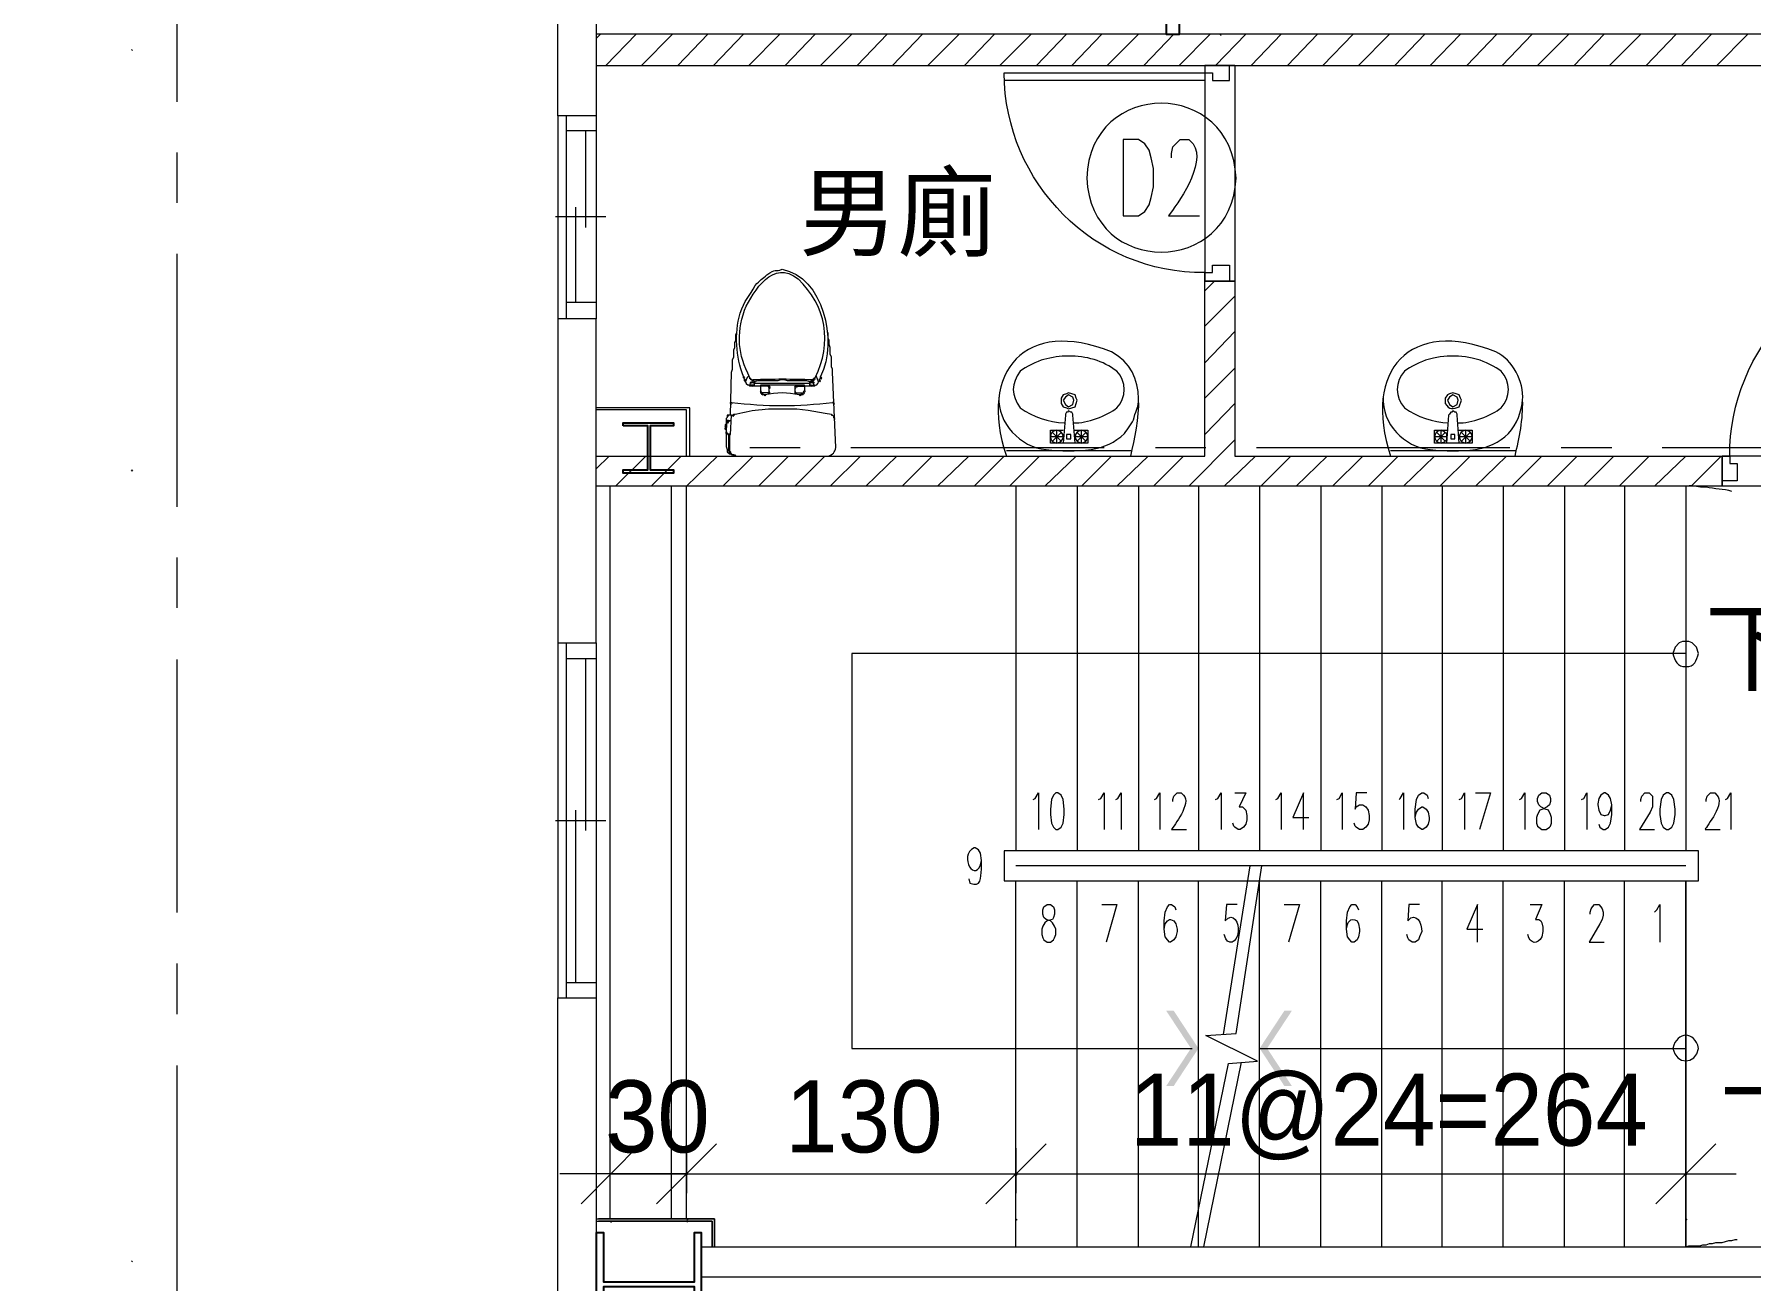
# Model space of a CAD drawing. Header units: millimetres. Extents: x 0 to 31017, y 0 to 21335.
# Drawn here: x 26398 to 27074, y 5114 to 5606 of the extents above; entities that cross this region are included whole.
import ezdxf
from ezdxf import colors
from ezdxf.entities.mleader import LeaderData, LeaderLine
from ezdxf.enums import TextEntityAlignment as Align
from ezdxf.math import Vec2, Vec3

# ---------------------------------------------------------------- set-up
doc = ezdxf.new("R2010")
doc.units = ezdxf.units.MM
for name, color, linetype in [('PDF2_幾何圖形', 7, 'Continuous'), ('PDF_單色填滿', 7, 'Continuous'), ('PDF_幾何圖形', 7, 'Continuous'), ('PDF_文字', 7, 'Continuous')]:
    doc.layers.add(name, color=color, linetype=linetype)
doc.styles.add('PDF PMingLiU', font='')
doc.styles.get("Standard").update_dxf_attribs({"font": 'arial.ttf'})
doc.styles.get('PDF PMingLiU').set_extended_font_data('PMingLiU')

# ---------------------------------------------------------------- blocks, each defined once
blk = doc.blocks.new('3F庫板圖灰底')
at = {"color": 8}
blk.add_lwpolyline([(101088.3, -8741.92), (101093.3, -8741.92), (101093.3, -9095.61), (101088.3, -9095.61)], close=True, dxfattribs=at)
blk = doc.blocks.new('3F建築底圖')
at = {"layer": 'PDF2_幾何圖形', "lineweight": 13}
for points in [[(-180.64, -1328.65), (-180.64, -1428.54)], [(-180.64, -1448.44), (-180.64, -1468.33)], [(-180.64, -1488.65), (-180.64, -1588.54)]]:
    blk.add_lwpolyline(points, dxfattribs=at)
at = {"layer": 'PDF_單色填滿', "lineweight": 13, "transparency": 33554559}
for points in [[(212.55, -1627.26), (209.58, -1627.26), (222.28, -1642.07), (219.32, -1642.07)], [(246.41, -1642.07), (249.37, -1642.07), (256.14, -1627.26), (259.1, -1627.26)], [(222.28, -1642.07), (219.32, -1642.07), (212.55, -1656.89), (209.58, -1656.89)], [(256.14, -1656.89), (259.1, -1656.89), (246.41, -1642.07), (249.37, -1642.07)]]:
    blk.add_solid(points, dxfattribs=at)
at = {"layer": 'PDF_幾何圖形', "lineweight": 20}
for points in [[(-15.16, -514.99), (-15.16, -1274.28), (-30.39, -1274.28), (-30.39, -500.17), (234.13, -500.17), (234.13, -514.99)], [(-15.16, -1408.44), (224.82, -1408.44), (224.82, -1339.46), (236.67, -1339.46), (236.67, -1408.44), (428.82, -1408.44), (428.82, -1420.3), (-15.16, -1420.3)], [(-15.16, -1354.27), (-30.39, -1354.27), (-30.39, -1482.09), (-15.16, -1482.09)], [(-15.16, -2532.99), (-30.39, -2532.99), (-30.39, -1622.18), (-15.16, -1622.18)]]:
    blk.add_lwpolyline(points, close=True, dxfattribs=at)
at = {"layer": 'PDF_幾何圖形', "lineweight": 13}
for points in [[(-180.64, -1168.89), (-180.64, -1268.78)], [(211.7, -1290.78), (211.7, -1289.09), (212.12, -1286.55), (215.09, -1283.59), (218.47, -1283.59), (220.16, -1285.28)], [(-180.64, -1288.67), (-180.64, -1308.56)], [(210.43, -1313.64), (222.7, -1313.64)], [(14.47, -1709.37), (14.47, -1420.3)], [(20.4, -1709.37), (20.4, -1420.3)], [(150.33, -1420.3), (150.33, -1564.2)], [(174.45, -1420.3), (174.45, -1564.2)], [(198.58, -1420.3), (198.58, -1564.2)], [(222.28, -1420.3), (222.28, -1564.2)], [(246.41, -1420.3), (246.41, -1564.2)], [(270.53, -1420.3), (270.53, -1564.2)], [(294.65, -1420.3), (294.65, -1564.2)], [(318.36, -1420.3), (318.36, -1564.2)], [(342.48, -1420.3), (342.48, -1564.2)], [(366.61, -1420.3), (366.61, -1564.2)], [(390.31, -1420.3), (390.31, -1564.2)], [(414.43, -1420.3), (414.43, -1564.2)], [(419.51, -1486.32), (418.66, -1483.78), (416.97, -1482.09), (415.7, -1481.66), (413.16, -1481.66), (411.89, -1482.09), (410.2, -1483.78), (409.35, -1486.32)], [(414.43, -1486.32), (85.57, -1486.32), (85.57, -1642.07), (219.74, -1642.07)], [(414.43, -1570.12), (150.33, -1570.12)], [(219.32, -1720.37), (234.13, -1648), (245.56, -1647.15), (225.24, -1636.99), (237.09, -1636.15), (247.25, -1570.12)], [(242.6, -1570.12), (232.02, -1636.57)], [(150.33, -1720.37), (150.33, -1576.05)], [(174.45, -1720.37), (174.45, -1576.05)], [(198.58, -1720.37), (198.58, -1576.05)], [(222.28, -1720.37), (222.28, -1576.05)], [(246.41, -1720.37), (246.41, -1576.05)], [(270.53, -1720.37), (270.53, -1576.05)], [(294.65, -1720.37), (294.65, -1576.05)], [(318.36, -1720.37), (318.36, -1576.05)], [(342.48, -1720.37), (342.48, -1576.05)], [(366.61, -1720.37), (366.61, -1576.05)], [(390.31, -1720.37), (390.31, -1576.05)], [(-180.64, -1608.64), (-180.64, -1628.53)], [(246.41, -1642.07), (414.43, -1642.07)], [(-180.64, -1648.84), (-180.64, -1748.73)], [(224.4, -1720.37), (239.21, -1647.57)]]:
    blk.add_lwpolyline(points, dxfattribs=at)
at = {"layer": 'PDF_幾何圖形', "lineweight": 0}
for points in [[(775.45, -1408.44), (555.79, -1408.44), (555.79, -1339.46), (543.52, -1339.46), (543.52, -1408.44), (513.47, -1408.44), (513.47, -1420.3), (787.73, -1420.3), (787.73, -1242.11), (-15.16, -1242.11), (-15.16, -1254.39), (775.45, -1254.39), (775.45, -1408.44), (755.56, -1408.44)], [(-15.16, -1243.8), (-13.46, -1242.11)], [(-11.35, -1254.39), (0.5, -1242.11)], [(2.62, -1254.39), (14.89, -1242.11)], [(17.01, -1254.39), (28.86, -1242.11)], [(30.98, -1254.39), (42.83, -1242.11)], [(44.94, -1254.39), (57.22, -1242.11)], [(59.33, -1254.39), (71.18, -1242.11)], [(73.3, -1254.39), (85.57, -1242.11)], [(87.69, -1254.39), (99.54, -1242.11)], [(101.66, -1254.39), (113.51, -1242.11)], [(115.62, -1254.39), (127.9, -1242.11)], [(130.01, -1254.39), (141.87, -1242.11)], [(143.98, -1254.39), (156.26, -1242.11)], [(158.37, -1254.39), (170.22, -1242.11)], [(172.34, -1254.39), (184.19, -1242.11)], [(186.31, -1254.39), (198.58, -1242.11)], [(200.7, -1254.39), (212.55, -1242.11)], [(214.66, -1254.39), (226.94, -1242.11)], [(229.05, -1254.39), (240.9, -1242.11)], [(243.02, -1254.39), (254.87, -1242.11)], [(257.41, -1254.39), (269.26, -1242.11)], [(271.38, -1254.39), (283.23, -1242.11)], [(285.34, -1254.39), (297.62, -1242.11)], [(299.73, -1254.39), (311.58, -1242.11)], [(313.7, -1254.39), (325.55, -1242.11)], [(328.09, -1254.39), (339.94, -1242.11)], [(342.06, -1254.39), (353.91, -1242.11)], [(356.02, -1254.39), (368.3, -1242.11)], [(370.41, -1254.39), (382.27, -1242.11)], [(384.38, -1254.39), (396.66, -1242.11)], [(398.77, -1254.39), (410.62, -1242.11)], [(412.74, -1254.39), (424.59, -1242.11)], [(426.71, -1254.39), (438.98, -1242.11)], [(224.82, -1343.27), (228.63, -1339.46)], [(224.82, -1357.23), (236.67, -1345.38)], [(37.75, -1392.36), (38.17, -1375.43), (38.59, -1374.16), (38.59, -1370.35), (39.02, -1369.51), (39.02, -1367.39), (39.02, -1366.54), (39.44, -1365.7), (39.44, -1363.58), (39.86, -1362.73), (39.86, -1360.62), (40.29, -1359.77)], [(79.23, -1405.06), (77.96, -1375.43), (77.96, -1374.16), (77.53, -1373.32), (77.53, -1369.51), (77.11, -1368.24), (77.11, -1367.39), (77.11, -1365.7), (76.69, -1364.43), (76.69, -1362.73), (76.26, -1361.89), (76.26, -1359.77)], [(224.82, -1371.62), (236.67, -1359.35)], [(224.82, -1385.59), (236.67, -1373.74)], [(42.83, -1377.55), (42.83, -1377.12), (43.25, -1377.55), (42.83, -1377.12), (43.25, -1377.55), (42.83, -1377.12), (43.25, -1377.55), (42.83, -1377.12), (43.25, -1377.55), (42.83, -1377.12)], [(43.25, -1377.97), (42.83, -1377.55), (43.25, -1377.97)], [(71.18, -1380.51), (70.76, -1380.93), (66.95, -1380.93), (66.95, -1380.51), (49.6, -1380.51), (49.6, -1380.93), (45.37, -1380.93), (44.94, -1380.51), (44.52, -1380.51), (44.1, -1380.09), (44.1, -1379.66), (43.67, -1379.24), (43.25, -1378.82), (43.67, -1379.24), (44.52, -1377.12), (44.94, -1377.12)], [(43.25, -1378.39), (43.25, -1377.97), (43.67, -1378.39)], [(43.25, -1378.82), (43.25, -1378.39), (43.67, -1378.82)], [(45.37, -1377.55), (45.79, -1377.97)], [(45.37, -1380.51), (45.79, -1379.24), (46.21, -1379.66), (45.79, -1379.24), (46.21, -1379.66), (45.79, -1379.24), (46.21, -1379.66), (45.79, -1379.24), (46.21, -1379.66), (45.79, -1379.24), (46.21, -1379.24), (46.64, -1379.66), (46.21, -1379.24), (46.64, -1379.24), (47.06, -1379.66), (69.07, -1379.66)], [(45.79, -1380.51), (45.37, -1380.51), (45.79, -1380.93), (45.37, -1380.51), (45.79, -1380.93), (45.37, -1380.51), (45.79, -1380.93), (45.37, -1380.51), (45.79, -1380.93), (45.37, -1380.51), (45.79, -1380.93)], [(69.49, -1380.93), (69.07, -1380.51), (69.49, -1380.93), (69.07, -1380.51), (69.07, -1379.24), (67.8, -1378.82), (60.18, -1378.82), (58.91, -1378.39), (57.64, -1378.39), (56.37, -1378.82), (48.33, -1378.82), (47.06, -1379.24), (47.06, -1380.51), (47.48, -1380.93), (47.06, -1380.51), (47.48, -1380.93), (47.06, -1380.51), (47.48, -1380.93), (47.06, -1380.51), (47.48, -1380.93), (47.06, -1380.51), (46.21, -1380.51), (46.64, -1380.93), (46.21, -1380.51), (45.79, -1380.51), (46.21, -1380.93), (45.79, -1380.51), (46.21, -1380.93)], [(46.64, -1378.82), (46.21, -1378.39), (46.64, -1378.82), (46.21, -1378.39), (46.64, -1378.82), (46.21, -1378.39), (46.64, -1378.39), (47.06, -1378.82)], [(46.64, -1379.24), (47.06, -1379.24), (47.48, -1379.66), (47.06, -1379.24), (47.48, -1379.66), (47.06, -1379.24), (47.48, -1379.66), (47.06, -1379.24), (47.48, -1379.66), (47.06, -1379.24), (47.06, -1380.93)], [(69.91, -1379.24), (69.49, -1379.24), (69.91, -1379.66), (69.49, -1379.24), (69.07, -1379.24), (69.49, -1379.66), (69.07, -1379.24), (69.49, -1379.66), (69.07, -1379.24), (69.49, -1379.66), (69.07, -1379.24), (69.49, -1379.66), (69.07, -1379.24), (69.07, -1380.93)], [(69.07, -1380.51), (69.49, -1380.51), (69.91, -1380.93), (69.49, -1380.51), (69.91, -1380.93), (69.49, -1380.51), (69.91, -1380.51), (70.34, -1380.93)], [(70.76, -1378.82), (70.34, -1378.39), (69.91, -1378.39), (70.34, -1378.82), (69.91, -1378.39), (70.34, -1378.82), (69.91, -1378.39), (70.34, -1378.82), (69.91, -1378.39), (69.49, -1378.39), (69.91, -1378.82)], [(70.34, -1380.51), (70.76, -1380.51), (71.18, -1380.93), (70.76, -1380.51), (71.18, -1380.93), (70.76, -1380.51), (71.18, -1380.93), (70.76, -1380.51), (71.18, -1380.93), (70.76, -1380.51), (71.18, -1380.93), (70.76, -1380.51), (70.34, -1379.24), (70.76, -1379.66), (70.34, -1379.24), (70.76, -1379.66), (70.34, -1379.24), (70.76, -1379.66), (70.34, -1379.24), (70.76, -1379.66), (70.34, -1379.24), (69.91, -1379.24), (70.34, -1379.66), (69.91, -1379.24), (70.34, -1379.66)], [(69.91, -1380.51), (70.34, -1380.51), (70.76, -1380.93), (70.34, -1380.51), (70.76, -1380.93)], [(70.34, -1378.39), (70.34, -1377.97), (70.76, -1377.97), (71.18, -1378.39)], [(70.76, -1377.97), (70.76, -1377.55), (71.18, -1377.97)], [(70.76, -1377.55), (71.18, -1377.55)], [(72.45, -1379.24), (71.61, -1377.12), (71.18, -1377.12)], [(72.88, -1378.39), (72.88, -1377.97), (73.3, -1377.97), (73.3, -1377.55), (73.72, -1377.97)], [(73.3, -1378.82), (72.88, -1378.39), (72.88, -1378.82), (73.3, -1379.24)], [(73.3, -1377.55), (73.3, -1377.12), (73.72, -1377.55), (73.3, -1377.12), (73.72, -1377.55), (73.3, -1377.12), (73.72, -1377.55), (73.3, -1377.12), (73.72, -1377.55), (73.3, -1377.12)], [(52.56, -1380.93), (52.98, -1380.93), (53.41, -1381.36), (52.98, -1380.93), (52.98, -1381.36), (53.41, -1381.78), (52.98, -1381.36), (52.56, -1380.93), (49.6, -1380.93), (49.6, -1382.63), (50.02, -1383.05), (49.6, -1382.63), (49.6, -1383.05), (50.02, -1383.47)], [(52.56, -1383.47), (50.02, -1383.47), (49.6, -1383.05), (49.6, -1383.47)], [(50.45, -1383.9), (50.02, -1383.9), (50.45, -1384.32), (50.02, -1383.9)], [(50.87, -1384.32), (50.45, -1383.9), (50.87, -1384.32)], [(51.29, -1384.32), (50.87, -1384.32), (51.29, -1384.74), (50.87, -1384.32), (51.29, -1384.74)], [(52.98, -1383.05), (52.98, -1383.47), (53.41, -1383.9), (52.98, -1383.47), (53.41, -1383.9), (52.98, -1383.47), (52.56, -1383.47), (52.98, -1383.9)], [(53.41, -1383.47), (52.98, -1383.05), (52.98, -1381.36), (53.41, -1381.78)], [(63.57, -1381.36), (63.14, -1380.93), (63.57, -1380.93), (63.99, -1381.36), (63.57, -1380.93), (66.95, -1380.93), (66.95, -1382.63), (67.38, -1383.05), (66.95, -1382.63), (66.53, -1383.05), (66.95, -1383.47), (66.53, -1383.05), (66.53, -1383.47), (66.95, -1383.9), (66.53, -1383.47), (66.11, -1383.9), (66.53, -1384.32), (66.11, -1383.9), (66.53, -1384.32)], [(63.14, -1380.93), (63.14, -1381.36), (63.57, -1381.78), (63.14, -1381.36), (63.57, -1381.78)], [(63.14, -1381.36), (63.14, -1383.05), (63.57, -1383.47), (63.99, -1383.9), (63.57, -1383.47), (63.14, -1383.47)], [(63.14, -1383.05), (63.14, -1383.47), (63.57, -1383.9), (63.14, -1383.47), (63.57, -1383.9)], [(63.57, -1383.47), (66.53, -1383.47)], [(65.26, -1384.32), (64.84, -1384.32), (65.26, -1384.74), (64.84, -1384.32), (65.26, -1384.74)], [(66.11, -1383.9), (65.68, -1383.9), (66.11, -1384.32), (65.68, -1383.9), (65.68, -1384.32), (65.26, -1384.32), (65.68, -1384.74), (65.26, -1384.32), (65.68, -1384.74)], [(325.13, -1388.98), (325.97, -1386.44), (325.55, -1385.59), (325.13, -1384.32), (323.86, -1383.9), (322.59, -1383.47), (321.32, -1383.9), (320.47, -1384.32), (319.63, -1385.59), (319.63, -1387.71)], [(21.67, -1408.44), (21.67, -1389.4), (-15.16, -1389.4)], [(20.4, -1408.44), (20.4, -1390.25), (-15.16, -1390.25)], [(38.17, -1392.36), (36.48, -1392.36), (36.9, -1392.78), (36.48, -1392.36), (36.9, -1392.78), (36.48, -1392.36), (36.9, -1392.78), (36.48, -1392.36), (36.48, -1392.78), (36.48, -1393.21), (36.06, -1393.63), (36.06, -1395.75), (35.63, -1396.17), (35.63, -1396.59), (36.06, -1397.02), (35.63, -1396.59), (35.63, -1397.02), (36.06, -1397.44), (35.63, -1397.02), (36.06, -1397.44), (35.63, -1397.02), (35.63, -1397.44)], [(36.9, -1399.98), (36.48, -1399.56), (37.75, -1399.98), (38.17, -1392.36), (38.59, -1392.36), (39.02, -1392.78), (38.59, -1392.36), (39.02, -1391.94), (39.44, -1392.36), (39.02, -1391.94)], [(38.17, -1392.78), (38.17, -1392.36), (38.59, -1392.78)], [(77.53, -1391.94), (77.53, -1392.36), (77.96, -1392.36), (78.38, -1392.78), (78.8, -1393.21)], [(78.38, -1392.78), (78.38, -1393.21), (78.8, -1393.63), (78.8, -1394.05)], [(173.61, -1403.37), (172.76, -1392.36), (172.76, -1391.94), (172.34, -1391.09), (171.92, -1391.09), (171.07, -1390.67), (170.65, -1391.09), (170.22, -1391.09), (169.8, -1391.94), (169.8, -1392.36), (168.95, -1403.37)], [(224.82, -1399.98), (236.67, -1387.71)], [(325.13, -1403.37), (324.28, -1392.36), (324.28, -1391.94), (323.86, -1391.09), (323.43, -1391.09), (322.59, -1390.67), (322.17, -1391.09), (321.74, -1391.09), (321.32, -1391.94), (320.9, -1392.36), (320.05, -1403.37)], [(36.06, -1398.29), (35.63, -1397.86), (35.63, -1397.44), (36.06, -1397.86)], [(35.63, -1397.86), (36.06, -1398.29), (36.06, -1398.71), (36.48, -1399.13)], [(36.48, -1399.98), (36.06, -1399.56), (36.48, -1394.9), (36.9, -1395.32), (36.48, -1394.9), (36.48, -1394.48)], [(36.06, -1398.71), (36.06, -1399.13), (36.48, -1399.56), (36.06, -1399.13), (36.06, -1404.64), (36.48, -1405.9), (36.48, -1406.75), (36.9, -1407.17)], [(36.06, -1399.13), (36.06, -1399.56), (36.48, -1399.98), (36.06, -1399.56), (36.48, -1399.56), (36.9, -1399.98), (36.9, -1400.4), (37.33, -1400.83), (36.9, -1400.4), (37.33, -1400.83)], [(36.9, -1394.48), (36.48, -1394.48), (36.9, -1394.9)], [(37.33, -1394.9), (36.9, -1394.48), (37.75, -1394.48)], [(37.33, -1400.4), (36.9, -1399.98), (37.33, -1400.4), (36.9, -1399.98), (36.9, -1399.56), (36.9, -1406.33), (37.33, -1406.75), (37.33, -1407.17), (37.75, -1407.17), (38.17, -1407.6), (38.59, -1408.02), (39.02, -1408.02), (38.17, -1408.02), (37.75, -1407.6)], [(37.33, -1399.56), (37.33, -1406.33), (37.75, -1406.75), (37.75, -1407.17), (38.17, -1407.6), (38.59, -1408.02), (39.44, -1408.02), (39.86, -1408.44), (76.26, -1408.44)], [(173.18, -1398.29), (178.69, -1398.29), (178.69, -1403.37), (163.87, -1403.37), (163.87, -1398.29), (168.95, -1398.29)], [(168.95, -1400.83), (163.87, -1400.83)], [(168.11, -1399.13), (164.72, -1402.52)], [(164.72, -1399.13), (168.11, -1402.52)], [(166.41, -1403.37), (166.41, -1398.29)], [(178.69, -1400.83), (173.61, -1400.83)], [(177.84, -1399.13), (174.45, -1402.52)], [(174.45, -1399.13), (177.84, -1402.52)], [(176.15, -1403.37), (176.15, -1398.29)], [(324.7, -1398.29), (330.21, -1398.29), (330.21, -1403.37), (315.39, -1403.37), (315.39, -1398.29), (320.47, -1398.29)], [(320.05, -1400.83), (315.39, -1400.83)], [(319.63, -1399.13), (316.24, -1402.52)], [(316.24, -1399.13), (319.63, -1402.52)], [(330.21, -1400.83), (325.13, -1400.83)], [(329.36, -1399.13), (325.97, -1402.52)], [(325.97, -1399.13), (329.36, -1402.52)], [(327.67, -1403.37), (327.67, -1398.29)], [(36.48, -1406.75), (37.33, -1407.6), (37.75, -1407.6), (38.17, -1408.02)], [(45.37, -1405.06), (65.26, -1405.06)], [(85.15, -1405.06), (185.04, -1405.06)], [(195.62, -1406.33), (146.52, -1406.33)], [(205.35, -1405.06), (225.24, -1405.06)], [(218.47, -1420.3), (236.67, -1402.1)], [(245.14, -1405.06), (345.02, -1405.06)], [(347.14, -1406.33), (298.04, -1406.33)], [(365.34, -1405.06), (385.23, -1405.06)], [(405.12, -1405.06), (505, -1405.06)], [(-15.16, -1413.52), (-10.08, -1408.44)], [(-7.54, -1420.3), (4.31, -1408.44)], [(6.43, -1420.3), (18.28, -1408.44)], [(20.4, -1420.3), (32.67, -1408.44)], [(34.79, -1420.3), (46.64, -1408.44)], [(48.75, -1420.3), (60.6, -1408.44)], [(63.14, -1420.3), (74.99, -1408.44)], [(77.11, -1420.3), (88.96, -1408.44)], [(91.08, -1420.3), (103.35, -1408.44)], [(105.47, -1420.3), (117.32, -1408.44)], [(119.43, -1420.3), (131.71, -1408.44)], [(133.82, -1420.3), (145.67, -1408.44)], [(146.52, -1408.44), (195.62, -1408.44)], [(147.79, -1420.3), (159.64, -1408.44)], [(161.76, -1420.3), (174.03, -1408.44)], [(176.15, -1420.3), (188, -1408.44)], [(190.11, -1420.3), (202.39, -1408.44)], [(204.5, -1420.3), (216.36, -1408.44)], [(232.44, -1420.3), (244.71, -1408.44)], [(246.83, -1420.3), (258.68, -1408.44)], [(260.8, -1420.3), (273.07, -1408.44)], [(275.19, -1420.3), (287.04, -1408.44)], [(289.15, -1420.3), (301, -1408.44)], [(298.04, -1408.44), (347.14, -1408.44)], [(303.12, -1420.3), (315.39, -1408.44)], [(317.51, -1420.3), (329.36, -1408.44)], [(331.48, -1420.3), (343.75, -1408.44)], [(345.87, -1420.3), (357.72, -1408.44)], [(359.83, -1420.3), (371.68, -1408.44)], [(374.22, -1420.3), (386.07, -1408.44)], [(388.19, -1420.3), (400.04, -1408.44)], [(402.16, -1420.3), (414.43, -1408.44)], [(416.55, -1420.3), (428.4, -1408.44)], [(157.1, -1543.88), (157.95, -1543.46), (159.22, -1541.34), (159.22, -1555.73)], [(182.92, -1543.88), (183.77, -1543.46), (185.04, -1541.34), (185.04, -1555.73)], [(189.69, -1543.88), (190.54, -1543.46), (191.81, -1541.34), (191.81, -1555.73)], [(204.93, -1543.88), (205.77, -1543.46), (207.04, -1541.34), (207.04, -1555.73)], [(212.12, -1544.73), (212.12, -1543.88), (212.55, -1542.61), (213.82, -1541.34), (215.51, -1541.34), (216.36, -1542.19)], [(229.05, -1543.88), (229.9, -1543.46), (231.17, -1541.34), (231.17, -1555.73)], [(236.67, -1541.34), (240.9, -1541.34), (238.36, -1546.84), (239.63, -1546.84), (240.9, -1548.11), (241.33, -1550.23), (241.33, -1551.92), (240.9, -1553.62), (240.06, -1554.89), (238.79, -1555.73), (237.94, -1555.73), (236.67, -1554.89), (236.25, -1554.46), (235.82, -1553.19)], [(252.75, -1543.88), (253.6, -1543.46), (254.87, -1541.34), (254.87, -1555.73)], [(263.76, -1555.73), (263.76, -1541.34), (259.53, -1551.08), (265.87, -1551.08)], [(276.88, -1543.88), (277.73, -1543.46), (278.99, -1541.34), (278.99, -1555.73)], [(288.73, -1541.34), (284.5, -1541.34), (284.07, -1547.69), (284.5, -1546.84), (285.77, -1546), (287.04, -1546), (288.31, -1546.84), (289.15, -1548.11), (289.58, -1550.23), (289.58, -1551.92), (289.15, -1553.62), (288.31, -1554.89), (287.04, -1555.73), (285.77, -1555.73), (284.5, -1554.89), (284.07, -1554.46), (283.65, -1553.19)], [(301.43, -1543.88), (301.85, -1543.46), (303.12, -1541.34), (303.12, -1555.73)], [(307.78, -1551.08), (308.2, -1548.96), (309.04, -1547.69), (310.31, -1546.84), (310.74, -1546.84), (312.01, -1547.69), (312.85, -1548.96), (313.28, -1551.08), (313.28, -1551.92), (312.85, -1553.62), (312.01, -1554.89), (310.74, -1555.73), (310.31, -1555.73), (309.04, -1554.89), (308.2, -1553.62), (307.78, -1551.08), (307.78, -1547.69), (308.2, -1543.88), (309.04, -1542.19), (310.31, -1541.34), (311.16, -1541.34), (312.43, -1542.19), (312.85, -1543.46)], [(325.13, -1543.88), (325.97, -1543.46), (327.24, -1541.34), (327.24, -1555.73)], [(331.48, -1541.34), (337.4, -1541.34), (333.17, -1555.73)], [(348.83, -1543.88), (349.68, -1543.46), (350.95, -1541.34), (350.95, -1555.73)], [(373.38, -1543.88), (374.22, -1543.46), (375.49, -1541.34), (375.49, -1555.73)], [(380.15, -1553.62), (380.57, -1554.89), (381.84, -1555.73), (382.69, -1555.73), (383.96, -1554.89), (384.8, -1553.19), (385.23, -1549.81), (385.23, -1546), (384.8, -1543.46), (383.96, -1542.19), (382.69, -1541.34), (382.27, -1541.34), (381, -1542.19), (380.15, -1543.46), (379.73, -1545.57), (379.73, -1546), (380.15, -1548.11), (381, -1549.81), (382.27, -1550.23), (382.69, -1550.23), (383.96, -1549.81), (384.8, -1548.11), (385.23, -1546)], [(396.66, -1544.73), (396.66, -1543.88), (397.08, -1542.61), (398.35, -1541.34), (400.04, -1541.34), (401.31, -1542.61), (401.31, -1546.84), (400.46, -1548.96), (396.23, -1555.73), (402.16, -1555.73)], [(422.47, -1544.73), (422.47, -1543.88), (422.9, -1542.61), (424.17, -1541.34), (425.86, -1541.34), (426.71, -1542.19)], [(430.09, -1543.88), (430.94, -1543.46), (432.21, -1541.34), (432.21, -1555.73)], [(211.7, -1555.73), (217.63, -1555.73)], [(422.05, -1555.73), (427.98, -1555.73)], [(136.79, -1571.39), (136.79, -1568.01), (136.36, -1565.04), (135.52, -1563.77), (134.25, -1562.93), (133.82, -1562.93)], [(131.71, -1575.2), (132.13, -1576.89)], [(184.19, -1585.36), (190.11, -1585.36), (185.88, -1600.17)], [(208.74, -1595.09), (209.16, -1592.98), (210.01, -1591.71), (210.85, -1591.28), (211.28, -1591.28), (212.55, -1591.71), (213.39, -1592.98), (213.82, -1595.09), (213.82, -1595.94), (213.39, -1598.06), (212.55, -1599.33), (211.28, -1600.17), (210.85, -1600.17), (210.01, -1599.33), (209.16, -1598.06), (208.74, -1595.09), (208.74, -1591.71), (209.16, -1588.32), (210.01, -1586.2), (210.85, -1585.36), (211.7, -1585.36), (212.97, -1586.2), (213.39, -1587.47)], [(237.52, -1585.36), (233.28, -1585.36), (232.86, -1591.71)], [(256.14, -1585.36), (262.07, -1585.36), (257.83, -1600.17)], [(284.92, -1591.71), (285.34, -1592.98), (285.77, -1595.09), (285.77, -1595.94), (285.34, -1598.06), (284.92, -1599.33), (283.65, -1600.17), (282.8, -1600.17), (281.96, -1599.33), (281.11, -1598.06), (280.69, -1595.09), (280.69, -1591.71), (281.11, -1588.32), (281.96, -1586.2), (282.8, -1585.36), (284.07, -1585.36), (284.92, -1586.2), (285.34, -1587.47)], [(309.47, -1585.36), (305.24, -1585.36), (304.81, -1591.71)], [(332.32, -1600.17), (332.32, -1585.36), (328.09, -1595.09), (334.44, -1595.09)], [(353.06, -1585.36), (357.72, -1585.36), (355.18, -1591.28), (356.45, -1591.28), (357.29, -1591.71), (357.72, -1592.55), (358.14, -1594.25), (358.14, -1595.94), (357.72, -1598.06)], [(376.76, -1589.17), (376.76, -1588.32), (377.19, -1587.05), (377.61, -1586.2), (378.46, -1585.36), (380.15, -1585.36), (381, -1586.2), (381.42, -1587.05), (381.84, -1588.32), (381.84, -1589.59), (381.42, -1591.28), (380.57, -1592.98), (376.34, -1600.17), (382.27, -1600.17)], [(402.16, -1588.32), (403, -1587.47), (404.27, -1585.36), (404.27, -1600.17)], [(310.31, -1595.94), (309.47, -1598.06), (309.04, -1599.33), (307.78, -1600.17), (306.51, -1600.17), (305.24, -1599.33), (304.81, -1598.48), (304.39, -1597.21)], [(20.4, -1691.59), (20.82, -1692.01)], [(150.33, -1691.59), (150.75, -1692.01)], [(414.43, -1691.59), (414.85, -1692.01)], [(-15.16, -1709.37), (31.4, -1709.37), (31.4, -1720.37), (31.4, -1709.37), (-14.31, -1709.37)], [(-15.16, -1710.21), (30.55, -1710.21), (30.55, -1720.37), (30.55, -1710.21), (-14.31, -1710.21)], [(-9.65, -1710.21), (-9.23, -1710.64)], [(20.4, -1709.37), (20.82, -1709.79)], [(20.4, -1710.21), (20.82, -1710.64)], [(414.43, -1709.37), (414.85, -1709.79)], [(414.43, -1720.37), (415.7, -1719.95), (419.93, -1719.95), (421.2, -1719.53), (422.47, -1719.53), (423.74, -1719.1), (425.01, -1719.1), (426.28, -1718.68), (428.82, -1718.68), (431.36, -1717.83), (432.63, -1717.83), (433.9, -1717.41), (434.75, -1717.41)]]:
    blk.add_lwpolyline(points, dxfattribs=at)
at = {"layer": 'PDF_幾何圖形', "lineweight": 20}
for points in [[(775.45, -1408.44), (555.79, -1408.44), (555.79, -1339.46), (543.52, -1339.46), (543.52, -1408.44), (513.47, -1408.44), (513.47, -1420.3), (787.73, -1420.3), (787.73, -1242.11), (-15.16, -1242.11), (-15.16, -1254.39), (775.45, -1254.39), (775.45, -1408.44), (755.56, -1408.44)], [(236.67, -1254.39), (224.82, -1254.39)], [(236.67, -1339.46), (224.82, -1339.46)], [(428.82, -1420.3), (428.82, -1408.44)], [(26.32, -1720.37), (633.67, -1720.37), (633.67, -1546.42), (645.52, -1546.42), (645.52, -1720.37), (775.45, -1720.37)], [(26.32, -1732.22), (754.29, -1732.22)]]:
    blk.add_lwpolyline(points, dxfattribs=at)
at = {"layer": 'PDF_幾何圖形', "lineweight": 0}
for points in [[(231.17, -1242.53), (230.75, -1242.11)], [(-198, -1248.46), (-198.42, -1248.04)], [(-15.16, -1408.44), (224.82, -1408.44), (224.82, -1339.46), (236.67, -1339.46), (236.67, -1408.44), (428.82, -1408.44), (428.82, -1420.3), (-15.16, -1420.3)], [(45.79, -1377.97), (45.37, -1377.97), (45.37, -1377.55)], [(46.21, -1378.39), (45.79, -1378.39), (45.79, -1377.97)], [(47.06, -1378.82), (46.64, -1378.39)], [(47.06, -1379.66), (46.64, -1379.24)], [(38.59, -1387.71), (38.17, -1387.28)], [(50.02, -1383.9), (50.02, -1383.47), (49.6, -1383.47)], [(50.87, -1384.32), (50.45, -1383.9)], [(51.72, -1384.74), (51.29, -1384.32)], [(51.72, -1384.74), (51.29, -1384.32)], [(78.38, -1387.71), (78.38, -1387.28), (78.8, -1387.71), (78.38, -1387.28), (77.96, -1387.28)], [(171.07, -1383.47), (170.22, -1383.9), (168.95, -1384.32), (168.11, -1385.59), (168.11, -1387.71), (168.95, -1388.98), (170.22, -1389.4), (171.07, -1389.82), (172.34, -1389.4), (173.61, -1388.98), (174.45, -1386.44), (174.03, -1385.59), (173.61, -1384.32), (172.34, -1383.9)], [(171.07, -1384.32), (169.8, -1385.17), (168.95, -1386.44), (169.8, -1388.13), (171.07, -1388.98), (172.76, -1388.13), (173.18, -1386.44), (172.76, -1385.17)], [(322.59, -1384.32), (321.32, -1385.17), (320.47, -1386.44), (321.32, -1388.13), (322.59, -1388.98), (324.28, -1388.13), (324.7, -1386.44), (324.28, -1385.17)], [(78.8, -1388.13), (78.38, -1387.71)], [(36.9, -1395.32), (36.48, -1394.9)], [(171.07, -1399.98), (170.22, -1399.98), (170.22, -1401.67), (171.92, -1401.67), (171.92, -1399.98)], [(317.93, -1398.29), (319.2, -1398.71), (320.05, -1399.56), (320.05, -1402.1), (319.2, -1402.94), (317.93, -1403.37)], [(322.59, -1399.98), (321.74, -1399.98), (321.74, -1401.67), (323.43, -1401.67), (323.43, -1399.98)], [(-198, -1414.37), (-198.42, -1413.95)], [(165.99, -1555.73), (166.84, -1555.73), (168.11, -1554.89), (168.95, -1553.19), (169.38, -1549.81), (169.38, -1547.69), (168.95, -1543.88), (168.11, -1542.19), (166.84, -1541.34), (165.99, -1541.34), (165.14, -1542.19), (164.3, -1543.88), (163.87, -1547.69), (163.87, -1549.81), (164.3, -1553.19), (165.14, -1554.89)], [(357.72, -1555.73), (359.41, -1555.73), (360.68, -1554.89), (361.1, -1554.46), (361.53, -1553.19), (361.53, -1551.08), (361.1, -1549.81), (360.26, -1548.11), (358.99, -1547.69), (357.29, -1546.84), (356.45, -1546), (356.02, -1544.73), (356.02, -1543.46), (356.45, -1542.19), (357.72, -1541.34), (359.41, -1541.34), (360.68, -1542.19), (361.1, -1543.46), (361.1, -1544.73), (360.68, -1546), (359.83, -1546.84), (358.14, -1547.69), (356.87, -1548.11), (356.02, -1549.81), (355.6, -1551.08), (355.6, -1553.19), (356.02, -1554.46), (356.45, -1554.89)], [(406.81, -1555.73), (407.66, -1555.73), (408.93, -1554.89), (409.78, -1553.19), (410.2, -1549.81), (410.2, -1547.69), (409.78, -1543.88), (408.93, -1542.19), (407.66, -1541.34), (406.81, -1541.34), (405.54, -1542.19), (404.7, -1543.88), (404.27, -1547.69), (404.27, -1549.81), (404.7, -1553.19), (405.54, -1554.89)], [(162.6, -1600.17), (163.87, -1600.17), (165.14, -1599.33), (165.57, -1598.48), (165.99, -1597.21), (165.99, -1595.09), (165.57, -1593.82), (164.72, -1592.55), (163.87, -1591.71), (162.18, -1591.28), (161.33, -1590.44), (160.91, -1589.17), (160.91, -1587.47), (161.33, -1586.2), (162.6, -1585.36), (163.87, -1585.36), (165.14, -1586.2), (165.57, -1587.47), (165.57, -1589.17), (165.14, -1590.44), (164.72, -1591.28), (162.6, -1591.71), (161.76, -1592.55), (160.91, -1593.82), (160.49, -1595.09), (160.49, -1597.21), (160.91, -1598.48), (161.33, -1599.33)], [(150.75, -1709.79), (150.33, -1709.37)], [(-198, -1726.3), (-198.42, -1725.87)]]:
    blk.add_lwpolyline(points, close=True, dxfattribs=at)
at = {"layer": 'PDF_幾何圖形', "lineweight": 5}
for points in [[(145.67, -1257.35), (224.82, -1257.35), (224.82, -1260.31), (145.67, -1260.31)], [(224.82, -1254.39), (224.82, -1257.35), (227.78, -1257.35), (227.78, -1260.31), (234.55, -1260.31), (234.55, -1254.39)], [(236.67, -1254.39), (236.67, -1339.46)], [(224.82, -1260.31), (224.82, -1339.46), (224.82, -1336.07), (227.78, -1336.07), (227.78, -1333.11), (234.55, -1333.11), (234.55, -1339.46)], [(-30.39, -1274.28), (-30.39, -1354.27)], [(-27.01, -1274.28), (-27.01, -1354.27)], [(-15.16, -1274.28), (-15.16, -1354.27)], [(-15.16, -1280.2), (-27.01, -1280.2)], [(-19.39, -1280.2), (-19.39, -1318.29)], [(-23.2, -1347.92), (-23.2, -1310.25)], [(-11.35, -1314.06), (-31.24, -1314.06)], [(-15.16, -1347.92), (-27.01, -1347.92)], [(507.54, -1408.44), (428.82, -1408.44), (431.78, -1408.44), (431.78, -1411.41), (434.75, -1411.41), (434.75, -1418.18), (428.82, -1418.18)], [(-9.65, -1709.37), (-9.65, -1420.3)], [(513.47, -1420.3), (428.82, -1420.3)], [(-30.39, -1482.09), (-30.39, -1622.18)], [(-27.01, -1482.09), (-27.01, -1622.18)], [(-15.16, -1482.09), (-15.16, -1622.18)], [(-15.16, -1488.44), (-27.01, -1488.44)], [(-19.39, -1488.44), (-19.39, -1556.16)], [(-23.2, -1616.25), (-23.2, -1548.11)], [(-11.35, -1552.35), (-31.24, -1552.35)], [(-15.16, -1616.25), (-27.01, -1616.25)]]:
    blk.add_lwpolyline(points, dxfattribs=at)
at = {"layer": 'PDF_幾何圖形', "lineweight": 13}
for points in [[(192.65, -1313.64), (198.58, -1313.64), (201.12, -1311.95), (202.81, -1309.41), (203.66, -1306.44), (204.5, -1302.21), (204.5, -1295.02), (203.66, -1290.78), (202.81, -1287.82), (201.12, -1285.28), (198.58, -1283.59), (192.65, -1283.59)], [(145.67, -1576.05), (419.51, -1576.05), (419.51, -1564.2), (145.67, -1564.2)], [(414.43, -1576.05), (414.43, -1720.37)]]:
    blk.add_lwpolyline(points, close=True, dxfattribs=at)
at = {"layer": 'PDF_幾何圖形', "lineweight": 5}
blk.add_lwpolyline([(431.78, -1408.44, -0.415149), (510.51, -1329.3), (510.51, -1408.44), (507.54, -1408.44), (507.54, -1329.3)], format="xyb", dxfattribs=at)
at = {"layer": 'PDF_幾何圖形', "lineweight": 0}
blk.add_lwpolyline([(37.75, -1387.71), (38.17, -1388.13), (37.75, -1387.71), (37.75, -1387.28), (38.17, -1387.28), (38.59, -1387.71), (38.17, -1387.28, 0.062898), (77.96, -1387.28), (78.38, -1387.71)], format="xyb", dxfattribs=at)
at = {"layer": 'PDF_幾何圖形', "lineweight": 25}
for points in [[(-4.58, -1396.59), (-4.58, -1395.32), (15.32, -1395.32), (15.32, -1396.59), (6.01, -1396.59), (6.01, -1413.95), (15.32, -1413.95), (15.32, -1415.22), (-4.58, -1415.22), (-4.58, -1413.95), (5.16, -1413.95), (5.16, -1396.59)], [(23.36, -1755.5), (26.32, -1755.5), (26.32, -1714.87), (23.36, -1714.87), (23.36, -1734.34), (-12.19, -1734.34), (-12.19, -1714.87), (-15.16, -1714.87), (-15.16, -1755.5), (-12.19, -1755.5), (-12.19, -1736.03), (23.36, -1736.03)]]:
    blk.add_lwpolyline(points, close=True, dxfattribs=at)
at = {"layer": 'PDF_幾何圖形', "lineweight": 9}
for points in [[(2.2, -1679.74), (-21.08, -1703.44)], [(-9.65, -1700.48), (-9.65, -1681.43)], [(20.4, -1700.48), (20.4, -1681.43), (20.4, -1699.21)], [(426.28, -1679.74), (402.58, -1703.44)], [(414.43, -1699.21), (414.43, -1681.43)], [(10.66, -1691.59), (-9.65, -1691.59), (-29.55, -1691.59)], [(-9.65, -1691.59), (20.4, -1691.59), (150.33, -1691.59), (170.65, -1691.59)], [(20.4, -1691.59), (0.5, -1691.59), (20.4, -1691.59), (40.29, -1691.59)], [(130.44, -1691.59), (150.33, -1691.59), (414.43, -1691.59), (434.32, -1691.59)]]:
    blk.add_lwpolyline(points, dxfattribs=at)
for points in [[(32.25, -1679.74), (8.54, -1703.44)], [(162.18, -1679.74), (138.48, -1703.44)], [(150.33, -1681.43), (150.33, -1699.21)]]:
    blk.add_lwpolyline(points, close=True, dxfattribs=at)
at = {"layer": 'PDF_幾何圖形', "lineweight": 0}
for centre, radius, start, end in [((58.28, -1698.42), 320.24, 87.91712, 92.08288), ((171.07, -1318.32), 88.04, 264.20563, 275.79437), ((322.59, -1318.32), 88.04, 264.20563, 275.79437)]:
    blk.add_arc(centre, radius, start, end, dxfattribs=at)
at = {"layer": 'PDF_幾何圖形', "lineweight": 5}
for points in [[(224.82, -1336.07), (181.22, -1336.58), (145.92, -1300.81), (145.67, -1257.35)], [(237.09, -1298.83), (235.77, -1259.61), (179.48, -1259.34), (178.26, -1298.83)], [(178.26, -1298.83), (179.8, -1337.86), (235.46, -1337.59), (237.09, -1298.83)]]:
    blk.add_open_spline(points, degree=3, dxfattribs=at)
at = {"layer": 'PDF_幾何圖形', "lineweight": 13}
for points in [[(220.16, -1285.28), (225.67, -1293.25), (213.72, -1309.55), (210.43, -1313.64)], [(409.35, -1486.32), (410.13, -1488.91), (411.02, -1491.87), (414.43, -1491.4)], [(414.43, -1491.4), (417.84, -1491.87), (418.73, -1488.91), (419.51, -1486.32)], [(419.51, -1642.07), (417.93, -1635.19), (410.93, -1635.19), (409.35, -1642.07)], [(409.35, -1642.07), (410.59, -1648.66), (418.27, -1648.66), (419.51, -1642.07)]]:
    blk.add_open_spline(points, degree=3, dxfattribs=at)
at = {"layer": 'PDF_幾何圖形', "lineweight": 0}
for points in [[(43.25, -1350.88), (46.97, -1343.14), (54.49, -1330.58), (64.41, -1338.61)], [(47.48, -1341.15), (49.3, -1339.1), (50.36, -1338.55), (52.14, -1336.92)], [(52.14, -1336.92), (55.69, -1334.33), (55.37, -1335.87), (58.06, -1334.8)], [(58.06, -1334.8), (74.29, -1337.81), (80.16, -1362.73), (73.3, -1377.12)], [(71.18, -1377.55), (77.98, -1363.93), (75.52, -1349.06), (64.41, -1338.61)], [(41.56, -1352.15), (43.17, -1347.15), (45.38, -1345.21), (47.48, -1341.15)], [(42.83, -1377.12), (39.96, -1369.15), (39.17, -1360.29), (41.56, -1352.15)], [(45.37, -1377.55), (40.61, -1368.08), (40.08, -1360.89), (43.25, -1350.88)], [(188, -1367.39), (154.28, -1353.71), (135.3, -1374.69), (146.52, -1408.44)], [(339.52, -1367.39), (305.8, -1353.68), (286.78, -1374.72), (298.04, -1408.44)], [(161.33, -1370.35), (158.79, -1371.02), (153.98, -1373.32), (152.02, -1375.01)], [(171.07, -1369.08), (167.73, -1368.89), (164.51, -1369.53), (161.33, -1370.35)], [(190.11, -1375.01), (184.73, -1370.84), (177.86, -1368.89), (171.07, -1369.08)], [(195.62, -1408.44), (198.48, -1395.08), (203.49, -1375.22), (188, -1367.39)], [(312.85, -1370.35), (310.31, -1371.02), (305.5, -1373.32), (303.54, -1375.01)], [(322.59, -1369.08), (319.96, -1368.86), (315.25, -1369.58), (312.85, -1370.35)], [(332.32, -1370.35), (329.93, -1369.58), (325.21, -1368.86), (322.59, -1369.08)], [(341.63, -1375.01), (339.68, -1373.32), (334.86, -1371.02), (332.32, -1370.35)], [(350.1, -1386.44), (350.65, -1379.13), (346.33, -1370.45), (339.52, -1367.39)], [(71.18, -1380.51), (72.27, -1380.68), (72.28, -1379.27), (72.88, -1378.82)], [(152.02, -1375.01), (148.33, -1379.78), (148.33, -1384.62), (152.02, -1389.4)], [(190.11, -1389.4), (193.93, -1385.87), (193.93, -1378.54), (190.11, -1375.01)], [(303.54, -1375.01), (299.73, -1378.54), (299.73, -1385.87), (303.54, -1389.4)], [(341.63, -1389.4), (345.45, -1385.87), (345.45, -1378.54), (341.63, -1375.01)], [(64.84, -1384.32), (60.36, -1383.26), (55.79, -1383.39), (51.29, -1384.32)], [(143.56, -1385.17), (143.01, -1395.39), (152.06, -1405.02), (162.18, -1405.9)], [(196.89, -1393.21), (197.73, -1389.95), (198.89, -1389.23), (198.58, -1386.01)], [(295.08, -1385.17), (294.68, -1395.7), (303.27, -1404.88), (313.7, -1405.9)], [(344.6, -1399.56), (347.94, -1395.68), (349.68, -1391.05), (350.1, -1386.01)], [(347.14, -1408.44), (348.78, -1401.3), (350.4, -1393.91), (350.1, -1386.44)], [(39.02, -1391.94), (42.28, -1391.64), (45.46, -1390.39), (48.75, -1390.25)], [(48.75, -1390.25), (52.83, -1389.61), (54.82, -1389.86), (58.91, -1389.82)], [(58.91, -1389.82), (66.04, -1389.48), (70.91, -1390.9), (77.53, -1391.94)], [(152.02, -1389.4), (157.02, -1393), (163.26, -1395.23), (169.38, -1395.32)], [(173.18, -1395.32), (178.02, -1395.65), (186.46, -1392.53), (190.11, -1389.4)], [(193.08, -1399.56), (194.47, -1397.53), (196.29, -1395.69), (196.89, -1393.21)], [(303.54, -1389.4), (308.54, -1393), (314.78, -1395.23), (320.9, -1395.32)], [(319.63, -1387.71), (321.06, -1390.29), (322.73, -1390.03), (325.13, -1388.98)], [(324.7, -1395.32), (329.54, -1395.65), (337.98, -1392.53), (341.63, -1389.4)], [(166.41, -1398.29), (163.06, -1398.8), (163.06, -1402.85), (166.41, -1403.37)], [(166.41, -1403.37), (169.76, -1402.85), (169.76, -1398.8), (166.41, -1398.29)], [(176.15, -1398.29), (172.79, -1398.8), (172.79, -1402.85), (176.15, -1403.37)], [(176.15, -1403.37), (179.5, -1402.85), (179.5, -1398.8), (176.15, -1398.29)], [(179.96, -1405.9), (185.2, -1404.96), (189.2, -1403.24), (193.08, -1399.56)], [(317.93, -1398.29), (314.58, -1398.8), (314.58, -1402.85), (317.93, -1403.37)], [(327.67, -1398.29), (324.31, -1398.8), (324.31, -1402.85), (327.67, -1403.37)], [(327.67, -1403.37), (331.02, -1402.85), (331.02, -1398.8), (327.67, -1398.29)], [(331.48, -1405.9), (336.72, -1404.96), (340.72, -1403.24), (344.6, -1399.56)], [(76.26, -1408.44), (78.08, -1407.87), (78.97, -1407.01), (79.23, -1405.06)], [(422.47, -1420.72), (419.03, -1420.88), (418.37, -1420), (414.43, -1420.3)], [(432.63, -1422.41), (429.32, -1421.43), (425.82, -1421.46), (422.47, -1420.72)], [(216.36, -1542.19), (219.84, -1545.36), (212.3, -1554.41), (211.7, -1555.73)], [(426.71, -1542.19), (430.19, -1545.36), (422.65, -1554.41), (422.05, -1555.73)], [(133.82, -1562.93), (127.28, -1566.04), (134.66, -1578.11), (136.79, -1568.01)], [(132.13, -1576.89), (136.84, -1578.71), (136.21, -1574.86), (136.79, -1571.39)], [(232.86, -1591.71), (236, -1587.83), (238.44, -1593.08), (237.94, -1595.94)], [(280.69, -1595.09), (280.89, -1592.38), (282.04, -1590.28), (284.92, -1591.71)], [(304.81, -1591.71), (307.99, -1587.79), (310.63, -1593.08), (310.31, -1595.94)], [(237.94, -1595.94), (237.69, -1600.48), (233.64, -1602.32), (232.44, -1597.21)], [(357.72, -1598.06), (356.09, -1601.39), (352.88, -1600.86), (352.22, -1597.21)]]:
    blk.add_open_spline(points, degree=3, dxfattribs=at)
at = {"layer": 'PDF_文字', "attachment_point": 4, "style": 'PDF PMingLiU'}
for s, insert, char_height in [('男廁', (64.83, -1314), 28.436), ('下', (422.05, -1485.41), 28.44), ('上', (427.97, -1645.4), 28.44), ('11@24=264', (195.19, -1669.1), 28.436), ('30', (-11.77, -1669.1), 28.436), ('130', (59.33, -1669.1), 28.436)]:
    blk.add_mtext(s, dxfattribs=dict(at, insert=insert, char_height=char_height))
blk = doc.blocks.new('_DetailCallout')
at = {"color": 0, "linetype": 'ByBlock', "lineweight": -2, "transparency": 16777216}
blk.add_line((8, 0), (-8, 0), dxfattribs=at)
blk.add_circle((0, 0), 8, dxfattribs=at)
at = {"color": 0, "transparency": 16777216}
for tag, p in [('視圖號碼', (0, 1)), ('圖紙號碼', (0, -6))]:
    blk.add_attdef(tag, text='', height=3, dxfattribs=at).set_placement(p, align=Align.CENTER)

msp = doc.modelspace()

# ---------------------------------------------------------------- block references
msp.add_blockref('3F建築底圖', (26634.36, 6847.73))
at = {"color": 9}
msp.add_blockref('3F庫板圖灰底', (-74244.3, 14701.19), dxfattribs=at)

# ---------------------------------------------------------------- leaders
at = {"color": 54}
ml = msp.add_multileader_block('Standard', dxfattribs=at)
ml.set_content('_DetailCallout', color=54, scale=15)
ml.set_attribute('視圖號碼', '冷藏庫', width=0)
ml.set_attribute('圖紙號碼', 'A機', width=0)
ml.set_leader_properties()
ml.build(insert=Vec2(0, 0))
ml.multileader.update_dxf_attribs({"leader_type": 0})
ctx = ml.context
ctx.base_point, ctx.plane_origin = Vec3(29838.44, 5795.86), Vec3(29958.44, 5795.86)
notes = []
notes.append((ctx, [(0, (0, 0, 0), (0, 0), (1, 0), 1, [])]))
ctx.block.insert = Vec3(29958.44, 5795.86)
at = {"color": 230}
ml = msp.add_multileader_block('Standard', dxfattribs=at)
ml.set_content('_DetailCallout', color=230, scale=15)
ml.set_attribute('視圖號碼', '冷藏庫', width=0)
ml.set_attribute('圖紙號碼', 'A機', width=0)
ml.set_leader_properties()
ml.build(insert=Vec2(0, 0))
ml.multileader.update_dxf_attribs({"leader_type": 0})
ctx = ml.context
ctx.base_point, ctx.plane_origin = Vec3(29234.45, 5540.76), Vec3(29354.45, 5540.76)
notes.append((ctx, [(0, (0, 0, 0), (0, 0), (1, 0), 1, [])]))
ctx.block.insert = Vec3(29354.45, 5540.76)
at = {"color": 30}
ml = msp.add_multileader_block('Standard', dxfattribs=at)
ml.set_content('_DetailCallout', color=30, scale=15)
ml.set_attribute('視圖號碼', '冷藏庫', width=0)
ml.set_attribute('圖紙號碼', 'A', width=0)
ml.set_leader_properties()
ml.build(insert=Vec2(0, 0))
ml.multileader.update_dxf_attribs({"leader_type": 0})
ctx = ml.context
ctx.base_point, ctx.plane_origin = Vec3(29710.71, 5353.36), Vec3(29830.71, 5353.36)
notes.append((ctx, [(0, (0, 0, 0), (0, 0), (1, 0), 1, [])]))
ctx.block.insert = Vec3(29830.71, 5353.36)
for ctx, leaders in notes:
    for number, flags, end, landing, length, lines in leaders:
        leader = LeaderData()
        leader.index, (leader.has_last_leader_line, leader.has_dogleg_vector, leader.attachment_direction) = number, flags
        leader.last_leader_point, leader.dogleg_vector, leader.dogleg_length = Vec3(end), Vec3(landing), length
        for number, points, colour, breaks in lines:
            line = LeaderLine()
            line.index, line.vertices, line.color, line.breaks = number, Vec3.list(points), colors.encode_raw_color(colour), breaks
            leader.lines.append(line)
        ctx.leaders.append(leader)

doc.saveas('drawing.dxf')
